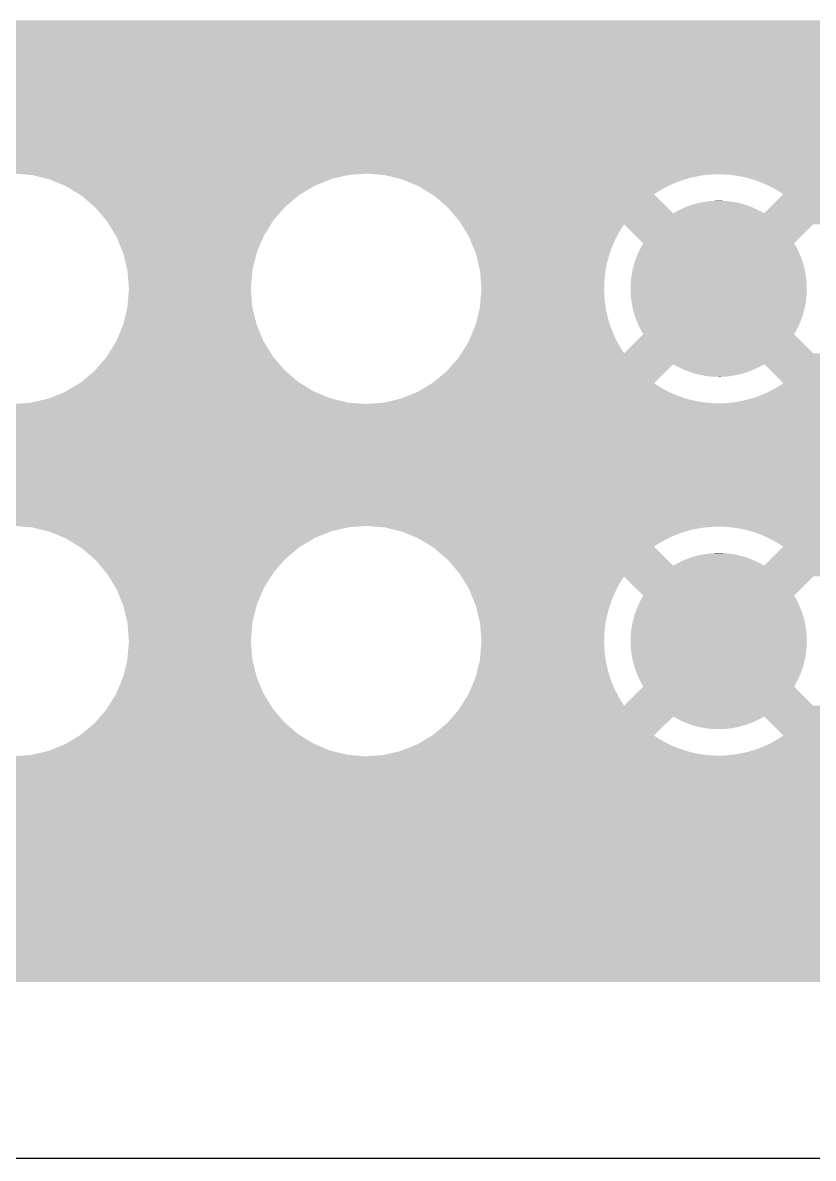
# Model space of a CAD drawing. Extents: x 295 to 953, y 10 to 290.
# Drawn here: x 736.95 to 751.76, y 71 to 92.29 of the extents above; entities that cross this region are included whole.
import ezdxf

# ---------------------------------------------------------------- set-up
doc = ezdxf.new("R2010")
doc.units = 0
doc.header["$LTSCALE"] = 5
doc.header["$MEASUREMENT"] = 0
doc.layers.add('GND1', color=7, linetype='CONTINUOUS')

msp = doc.modelspace()

# ---------------------------------------------------------------- linework, layer by layer
at = {"layer": 'GND1'}
msp.add_line((529.277, 71), (763.276, 71), dxfattribs=at)
for points in [[(524.78, 92.242), (524.78, 92.33), (760.011, 92.242), (760.021, 92.33)], [(524.78, 92.167), (524.78, 92.242), (756.296, 92.167), (756.346, 92.242)], [(524.78, 92.089), (524.78, 92.167), (756.25, 92.089), (756.296, 92.167)], [(524.78, 92.008), (524.78, 92.089), (756.208, 92.008), (756.25, 92.089)], [(524.78, 91.925), (524.78, 92.008), (756.172, 91.925), (756.208, 92.008)], [(524.78, 91.84), (524.78, 91.925), (756.14, 91.84), (756.172, 91.925)], [(524.78, 91.753), (524.78, 91.84), (756.114, 91.753), (756.14, 91.84)], [(524.78, 91.665), (524.78, 91.753), (756.092, 91.665), (756.114, 91.753)], [(524.78, 91.575), (524.78, 91.665), (756.076, 91.575), (756.092, 91.665)], [(524.78, 91.485), (524.78, 91.575), (756.065, 91.485), (756.076, 91.575)], [(524.78, 91.395), (524.78, 91.485), (756.059, 91.395), (756.065, 91.485)], [(524.78, 91.304), (524.78, 91.395), (756.059, 91.304), (756.059, 91.395)], [(524.78, 91.214), (524.78, 91.304), (756.063, 91.214), (756.059, 91.304)], [(524.78, 91.123), (524.78, 91.214), (756.073, 91.123), (756.063, 91.214)], [(524.78, 91.034), (524.78, 91.123), (756.089, 91.034), (756.073, 91.123)], [(524.78, 90.945), (524.78, 91.034), (756.109, 90.945), (756.089, 91.034)], [(524.78, 90.858), (524.78, 90.945), (756.135, 90.858), (756.109, 90.945)], [(524.78, 90.773), (524.78, 90.858), (756.165, 90.773), (756.135, 90.858)], [(524.78, 90.689), (524.78, 90.773), (756.201, 90.689), (756.165, 90.773)], [(524.78, 90.608), (524.78, 90.689), (756.241, 90.608), (756.201, 90.689)], [(524.78, 90.529), (524.78, 90.608), (756.286, 90.529), (756.241, 90.608)], [(524.78, 90.453), (524.78, 90.529), (756.335, 90.453), (756.286, 90.529)], [(524.78, 90.438), (524.78, 90.453), (756.346, 90.438), (756.335, 90.453)], [(524.78, 90.35), (524.78, 90.438), (759.974, 90.35), (759.974, 90.438)], [(524.78, 90.198), (524.78, 90.35), (756.843, 90.198), (756.996, 90.35)], [(641.571, 90.169), (641.235, 90.198), (756.815, 90.169), (756.843, 90.198)], [(641.899, 90.089), (641.571, 90.169), (756.734, 90.089), (756.815, 90.169)], [(641.945, 90.069), (641.899, 90.089), (756.715, 90.069), (756.734, 90.089)], [(642.065, 90.019), (641.945, 90.069), (756.79, 90.019), (756.715, 90.069)], [(642.174, 89.973), (642.065, 90.019), (756.868, 89.973), (756.79, 90.019)], [(642.21, 89.958), (642.174, 89.973), (756.898, 89.958), (756.868, 89.973)], [(642.252, 89.932), (642.21, 89.958), (756.949, 89.932), (756.898, 89.958)], [(642.311, 89.895), (642.252, 89.932), (757.032, 89.895), (756.949, 89.932)], [(642.362, 89.864), (642.311, 89.895), (757.117, 89.864), (757.032, 89.895)], [(642.405, 89.837), (642.362, 89.864), (757.204, 89.837), (757.117, 89.864)], [(642.44, 89.816), (642.405, 89.837), (757.292, 89.816), (757.204, 89.837)], [(642.466, 89.8), (642.44, 89.816), (757.382, 89.8), (757.292, 89.816)], [(642.484, 89.789), (642.466, 89.8), (757.472, 89.789), (757.382, 89.8)], [(642.494, 89.783), (642.484, 89.789), (757.562, 89.783), (757.472, 89.789)], [(642.495, 89.782), (642.494, 89.783), (757.653, 89.782), (757.562, 89.783)], [(642.497, 89.781), (642.495, 89.782), (759.974, 89.781), (759.974, 89.782)], [(642.711, 89.596), (642.497, 89.781), (759.974, 89.596), (759.974, 89.781)], [(679.339, 89.59), (679.249, 89.596), (759.974, 89.59), (759.974, 89.596)], [(679.429, 89.579), (679.339, 89.59), (759.974, 89.579), (759.974, 89.59)], [(679.519, 89.563), (679.429, 89.579), (759.974, 89.563), (759.974, 89.579)], [(679.607, 89.541), (679.519, 89.563), (759.974, 89.541), (759.974, 89.563)], [(679.694, 89.515), (679.607, 89.541), (759.974, 89.515), (759.974, 89.541)], [(679.779, 89.483), (679.694, 89.515), (759.974, 89.483), (759.974, 89.515)], [(679.836, 89.458), (679.779, 89.483), (759.974, 89.458), (759.974, 89.483)], [(737.081, 89.434), (736.795, 89.458), (743.062, 89.434), (743.399, 89.458)], [(737.131, 89.43), (737.081, 89.434), (743.044, 89.43), (743.062, 89.434)], [(737.425, 89.357), (737.131, 89.43), (742.733, 89.357), (743.044, 89.43)], [(743.554, 89.445), (743.399, 89.458), (759.974, 89.445), (759.974, 89.458)], [(743.58, 89.443), (743.554, 89.445), (749.892, 89.443), (749.998, 89.445)], [(743.668, 89.435), (743.58, 89.443), (749.786, 89.435), (749.892, 89.443)], [(743.735, 89.43), (743.668, 89.435), (749.739, 89.43), (749.786, 89.435)], [(743.764, 89.423), (743.735, 89.43), (749.68, 89.423), (749.739, 89.43)], [(743.837, 89.405), (743.764, 89.423), (749.575, 89.405), (749.68, 89.423)], [(743.931, 89.382), (743.837, 89.405), (749.471, 89.382), (749.575, 89.405)], [(750.105, 89.442), (749.998, 89.445), (759.974, 89.442), (759.974, 89.445)], [(750.211, 89.433), (750.105, 89.442), (759.974, 89.433), (759.974, 89.442)], [(750.317, 89.42), (750.211, 89.433), (759.974, 89.42), (759.974, 89.433)], [(750.421, 89.401), (750.317, 89.42), (759.974, 89.401), (759.974, 89.42)], [(737.459, 89.349), (737.425, 89.357), (742.713, 89.349), (742.733, 89.357)], [(737.741, 89.231), (737.459, 89.349), (742.42, 89.231), (742.713, 89.349)], [(737.77, 89.218), (737.741, 89.231), (742.4, 89.218), (742.42, 89.231)], [(738.031, 89.057), (737.77, 89.218), (742.131, 89.057), (742.4, 89.218)], [(744.046, 89.353), (743.931, 89.382), (749.369, 89.353), (749.471, 89.382)], [(744.063, 89.349), (744.046, 89.353), (749.356, 89.349), (749.369, 89.353)], [(744.132, 89.32), (744.063, 89.349), (749.267, 89.32), (749.356, 89.349)], [(744.223, 89.282), (744.132, 89.32), (749.168, 89.282), (749.267, 89.32)], [(744.326, 89.239), (744.223, 89.282), (749.071, 89.239), (749.168, 89.282)], [(744.374, 89.218), (744.326, 89.239), (749.031, 89.218), (749.071, 89.239)], [(744.419, 89.191), (744.374, 89.218), (748.976, 89.191), (749.031, 89.218)], [(744.504, 89.138), (744.419, 89.191), (748.883, 89.138), (748.976, 89.191)], [(750.525, 89.377), (750.421, 89.401), (759.974, 89.377), (759.974, 89.401)], [(750.628, 89.348), (750.525, 89.377), (759.974, 89.348), (759.974, 89.377)], [(750.728, 89.314), (750.628, 89.348), (759.974, 89.314), (759.974, 89.348)], [(750.827, 89.274), (750.728, 89.314), (759.974, 89.274), (759.974, 89.314)], [(750.924, 89.23), (750.827, 89.274), (759.974, 89.23), (759.974, 89.274)], [(751.019, 89.182), (750.924, 89.23), (759.974, 89.182), (759.974, 89.23)], [(738.057, 89.041), (738.031, 89.057), (742.112, 89.041), (742.131, 89.057)], [(738.291, 88.84), (738.057, 89.041), (741.873, 88.84), (742.112, 89.041)], [(744.597, 89.081), (744.504, 89.138), (748.793, 89.081), (748.883, 89.138)], [(744.613, 89.07), (744.597, 89.081), (748.778, 89.07), (748.793, 89.081)], [(744.661, 89.041), (744.613, 89.07), (748.807, 89.041), (748.778, 89.07)], [(744.917, 88.821), (744.661, 89.041), (749.027, 88.821), (748.807, 89.041)], [(750.842, 88.712), (751.2, 89.07), (759.974, 88.712), (759.974, 89.07)], [(751.111, 89.128), (751.019, 89.182), (759.974, 89.128), (759.974, 89.182)], [(751.2, 89.07), (751.111, 89.128), (759.974, 89.07), (759.974, 89.128)], [(738.313, 88.821), (738.291, 88.84), (741.856, 88.821), (741.873, 88.84)], [(738.513, 88.585), (738.313, 88.821), (741.651, 88.585), (741.856, 88.821)], [(745.009, 88.712), (744.917, 88.821), (749.136, 88.712), (749.027, 88.821)], [(749.218, 88.758), (749.234, 88.767), (750.761, 88.758), (750.744, 88.767)], [(749.234, 88.767), (749.302, 88.799), (750.744, 88.767), (750.677, 88.799)], [(749.302, 88.799), (749.318, 88.807), (750.677, 88.799), (750.659, 88.807)], [(749.318, 88.807), (749.388, 88.836), (750.659, 88.807), (750.591, 88.836)], [(749.388, 88.836), (749.404, 88.843), (750.591, 88.836), (750.573, 88.843)], [(749.404, 88.843), (749.476, 88.868), (750.573, 88.843), (750.503, 88.868)], [(749.476, 88.868), (749.493, 88.873), (750.503, 88.868), (750.484, 88.873)], [(749.493, 88.873), (749.566, 88.894), (750.484, 88.873), (750.414, 88.894)], [(749.566, 88.894), (749.582, 88.899), (750.414, 88.894), (750.394, 88.899)], [(749.582, 88.899), (749.657, 88.916), (750.394, 88.899), (750.323, 88.916)], [(749.657, 88.916), (749.673, 88.919), (750.323, 88.916), (750.302, 88.919)], [(749.673, 88.919), (749.75, 88.932), (750.302, 88.919), (750.231, 88.932)], [(749.75, 88.932), (749.766, 88.934), (750.231, 88.932), (750.209, 88.934)], [(749.766, 88.934), (749.844, 88.943), (750.209, 88.934), (750.138, 88.943)], [(749.844, 88.943), (749.858, 88.944), (750.138, 88.943), (750.113, 88.944)], [(749.858, 88.944), (749.941, 88.949), (750.113, 88.944), (750.045, 88.949)], [(749.941, 88.949), (749.952, 88.949), (750.045, 88.949), (749.952, 88.949)], [(738.531, 88.564), (738.513, 88.585), (741.637, 88.564), (741.651, 88.585)], [(738.692, 88.3), (738.531, 88.564), (741.472, 88.3), (741.637, 88.564)], [(745.135, 88.564), (745.009, 88.712), (759.974, 88.564), (759.974, 88.712)], [(745.168, 88.51), (745.135, 88.564), (759.974, 88.51), (759.974, 88.564)], [(749.136, 88.712), (749.152, 88.722), (750.842, 88.712), (750.826, 88.722)], [(749.152, 88.722), (749.218, 88.758), (750.826, 88.722), (750.761, 88.758)], [(745.223, 88.421), (745.168, 88.51), (748.16, 88.421), (748.217, 88.51)], [(745.279, 88.329), (745.223, 88.421), (748.106, 88.329), (748.16, 88.421)], [(748.576, 88.152), (748.217, 88.51), (751.403, 88.152), (751.761, 88.51)], [(738.707, 88.275), (738.692, 88.3), (741.461, 88.275), (741.472, 88.3)], [(738.825, 87.989), (738.707, 88.275), (741.339, 87.989), (741.461, 88.275)], [(745.311, 88.275), (745.279, 88.329), (748.079, 88.275), (748.106, 88.329)], [(745.328, 88.234), (745.311, 88.275), (748.057, 88.234), (748.079, 88.275)], [(745.368, 88.137), (745.328, 88.234), (748.013, 88.137), (748.057, 88.234)], [(745.409, 88.038), (745.368, 88.137), (747.974, 88.038), (748.013, 88.137)], [(748.548, 88.103), (748.576, 88.152), (751.431, 88.103), (751.403, 88.152)], [(738.836, 87.963), (738.825, 87.989), (741.333, 87.963), (741.339, 87.989)], [(738.908, 87.662), (738.836, 87.963), (741.256, 87.662), (741.333, 87.963)], [(745.44, 87.963), (745.409, 88.038), (747.949, 87.963), (747.974, 88.038)], [(745.446, 87.937), (745.44, 87.963), (747.94, 87.937), (747.949, 87.963)], [(745.471, 87.835), (745.446, 87.937), (747.911, 87.835), (747.94, 87.937)], [(748.452, 87.901), (748.467, 87.936), (751.526, 87.901), (751.512, 87.936)], [(748.467, 87.936), (748.488, 87.987), (751.512, 87.936), (751.489, 87.987)], [(748.488, 87.987), (748.505, 88.021), (751.489, 87.987), (751.474, 88.021)], [(748.505, 88.021), (748.53, 88.07), (751.474, 88.021), (751.448, 88.07)], [(748.53, 88.07), (748.548, 88.103), (751.448, 88.07), (751.431, 88.103)], [(745.495, 87.731), (745.471, 87.835), (747.887, 87.731), (747.911, 87.835)], [(745.518, 87.635), (745.495, 87.731), (747.87, 87.635), (747.887, 87.731)], [(748.381, 87.669), (748.394, 87.723), (751.598, 87.669), (751.584, 87.723)], [(748.394, 87.723), (748.404, 87.759), (751.584, 87.723), (751.575, 87.759)], [(748.404, 87.759), (748.42, 87.813), (751.575, 87.759), (751.557, 87.813)], [(748.42, 87.813), (748.433, 87.848), (751.557, 87.813), (751.546, 87.848)], [(748.433, 87.848), (748.452, 87.901), (751.546, 87.848), (751.526, 87.901)], [(738.914, 87.635), (738.908, 87.662), (741.254, 87.635), (741.256, 87.662)], [(738.941, 87.299), (738.914, 87.635), (741.226, 87.299), (741.254, 87.635)], [(745.519, 87.626), (745.518, 87.635), (747.868, 87.626), (747.87, 87.635)], [(745.527, 87.521), (745.519, 87.626), (747.854, 87.521), (747.868, 87.626)], [(745.536, 87.414), (745.527, 87.521), (747.846, 87.414), (747.854, 87.521)], [(748.349, 87.485), (748.356, 87.541), (751.63, 87.485), (751.622, 87.541)], [(748.356, 87.541), (748.363, 87.578), (751.622, 87.541), (751.616, 87.578)], [(748.363, 87.578), (748.372, 87.632), (751.616, 87.578), (751.605, 87.632)], [(748.372, 87.632), (748.381, 87.669), (751.605, 87.632), (751.598, 87.669)], [(738.912, 86.962), (738.941, 87.299), (741.252, 86.962), (741.226, 87.299)], [(745.545, 87.299), (745.536, 87.414), (747.843, 87.299), (747.846, 87.414)], [(745.536, 87.192), (745.545, 87.299), (747.846, 87.192), (747.843, 87.299)], [(748.338, 87.299), (748.339, 87.355), (751.64, 87.299), (751.639, 87.355)], [(748.34, 87.243), (748.338, 87.299), (751.639, 87.243), (751.64, 87.299)], [(748.339, 87.355), (748.341, 87.392), (751.639, 87.355), (751.638, 87.392)], [(748.341, 87.392), (748.345, 87.448), (751.638, 87.392), (751.633, 87.448)], [(748.345, 87.448), (748.349, 87.485), (751.633, 87.448), (751.63, 87.485)], [(745.518, 86.98), (745.527, 87.086), (747.867, 86.98), (747.853, 87.086)], [(745.527, 87.086), (745.536, 87.192), (747.853, 87.086), (747.846, 87.192)], [(748.341, 87.205), (748.34, 87.243), (751.637, 87.205), (751.639, 87.243)], [(748.346, 87.15), (748.341, 87.205), (751.633, 87.15), (751.637, 87.205)], [(748.349, 87.112), (748.346, 87.15), (751.629, 87.112), (751.633, 87.15)], [(748.357, 87.057), (748.349, 87.112), (751.622, 87.057), (751.629, 87.112)], [(738.834, 86.634), (738.91, 86.935), (741.331, 86.634), (741.258, 86.935)], [(738.91, 86.935), (738.912, 86.962), (741.258, 86.935), (741.252, 86.962)], [(745.473, 86.772), (745.499, 86.876), (747.909, 86.772), (747.885, 86.876)], [(745.499, 86.876), (745.514, 86.935), (747.885, 86.876), (747.874, 86.935)], [(745.514, 86.935), (745.518, 86.98), (747.874, 86.935), (747.867, 86.98)], [(748.362, 87.02), (748.357, 87.057), (751.616, 87.02), (751.622, 87.057)], [(748.373, 86.965), (748.362, 87.02), (751.606, 86.965), (751.616, 87.02)], [(748.38, 86.928), (748.373, 86.965), (751.597, 86.928), (751.606, 86.965)], [(748.394, 86.874), (748.38, 86.928), (751.585, 86.874), (751.597, 86.928)], [(748.404, 86.838), (748.394, 86.874), (751.574, 86.838), (751.585, 86.874)], [(745.431, 86.608), (745.447, 86.669), (747.958, 86.608), (747.937, 86.669)], [(745.447, 86.669), (745.473, 86.772), (747.937, 86.669), (747.909, 86.772)], [(748.421, 86.784), (748.404, 86.838), (751.558, 86.784), (751.574, 86.838)], [(748.432, 86.749), (748.421, 86.784), (751.545, 86.749), (751.558, 86.784)], [(748.453, 86.697), (748.432, 86.749), (751.526, 86.697), (751.545, 86.749)], [(748.466, 86.662), (748.453, 86.697), (751.512, 86.662), (751.526, 86.697)], [(748.489, 86.611), (748.466, 86.662), (751.49, 86.611), (751.512, 86.662)], [(738.705, 86.322), (738.827, 86.608), (741.459, 86.322), (741.341, 86.608)], [(738.827, 86.608), (738.834, 86.634), (741.341, 86.608), (741.331, 86.634)], [(745.33, 86.372), (745.372, 86.469), (748.053, 86.372), (748.01, 86.469)], [(745.372, 86.469), (745.414, 86.568), (748.01, 86.469), (747.971, 86.568)], [(745.414, 86.568), (745.431, 86.608), (747.971, 86.568), (747.958, 86.608)], [(748.217, 86.087), (748.576, 86.445), (751.761, 86.087), (751.403, 86.445)], [(748.504, 86.577), (748.489, 86.611), (751.473, 86.577), (751.49, 86.611)], [(748.53, 86.527), (748.504, 86.577), (751.449, 86.527), (751.473, 86.577)], [(748.548, 86.494), (748.53, 86.527), (751.43, 86.494), (751.449, 86.527)], [(748.576, 86.446), (748.548, 86.494), (751.403, 86.446), (751.43, 86.494)], [(748.576, 86.445), (748.576, 86.446), (751.403, 86.445), (751.403, 86.446)], [(738.529, 86.034), (738.695, 86.298), (741.635, 86.034), (741.474, 86.298)], [(738.695, 86.298), (738.705, 86.322), (741.474, 86.298), (741.459, 86.322)], [(745.228, 86.185), (745.286, 86.277), (748.155, 86.185), (748.102, 86.277)], [(745.286, 86.277), (745.299, 86.298), (748.102, 86.277), (748.091, 86.298)], [(745.299, 86.298), (745.33, 86.372), (748.091, 86.298), (748.053, 86.372)], [(738.31, 85.776), (738.515, 86.012), (741.853, 85.776), (741.653, 86.012)], [(738.515, 86.012), (738.529, 86.034), (741.653, 86.012), (741.635, 86.034)], [(745.009, 85.885), (745.119, 86.012), (759.974, 85.885), (759.974, 86.012)], [(745.119, 86.012), (745.167, 86.087), (759.974, 86.012), (759.974, 86.087)], [(745.167, 86.087), (745.228, 86.185), (748.217, 86.087), (748.155, 86.185)], [(744.898, 85.757), (745.009, 85.885), (749.008, 85.757), (749.136, 85.885)], [(749.153, 85.876), (749.136, 85.885), (750.826, 85.876), (750.842, 85.885)], [(749.217, 85.839), (749.153, 85.876), (750.76, 85.839), (750.826, 85.876)], [(749.235, 85.831), (749.217, 85.839), (750.745, 85.831), (750.76, 85.839)], [(749.301, 85.798), (749.235, 85.831), (750.676, 85.798), (750.745, 85.831)], [(749.319, 85.79), (749.301, 85.798), (750.66, 85.79), (750.676, 85.798)], [(749.387, 85.761), (749.319, 85.79), (750.59, 85.761), (750.66, 85.79)], [(751.2, 85.527), (750.842, 85.885), (759.974, 85.527), (759.974, 85.885)], [(738.054, 85.556), (738.294, 85.757), (742.109, 85.556), (741.876, 85.757)], [(738.294, 85.757), (738.31, 85.776), (741.876, 85.757), (741.853, 85.776)], [(744.639, 85.541), (744.898, 85.757), (748.791, 85.541), (749.008, 85.757)], [(749.406, 85.755), (749.387, 85.761), (750.574, 85.755), (750.59, 85.761)], [(749.475, 85.73), (749.406, 85.755), (750.502, 85.73), (750.574, 85.755)], [(749.494, 85.724), (749.475, 85.73), (750.486, 85.724), (750.502, 85.73)], [(749.564, 85.703), (749.494, 85.724), (750.412, 85.703), (750.486, 85.724)], [(749.584, 85.699), (749.564, 85.703), (750.396, 85.699), (750.412, 85.703)], [(749.655, 85.682), (749.584, 85.699), (750.321, 85.682), (750.396, 85.699)], [(749.676, 85.678), (749.655, 85.682), (750.305, 85.678), (750.321, 85.682)], [(749.747, 85.665), (749.676, 85.678), (750.228, 85.665), (750.305, 85.678)], [(749.769, 85.663), (749.747, 85.665), (750.213, 85.663), (750.228, 85.665)], [(749.84, 85.654), (749.769, 85.663), (750.134, 85.654), (750.213, 85.663)], [(749.865, 85.653), (749.84, 85.654), (750.12, 85.653), (750.134, 85.654)], [(749.933, 85.649), (749.865, 85.653), (750.037, 85.649), (750.12, 85.653)], [(750.027, 85.648), (749.933, 85.649), (750.027, 85.648), (750.037, 85.649)], [(737.454, 85.248), (737.746, 85.367), (742.708, 85.248), (742.426, 85.367)], [(737.746, 85.367), (737.766, 85.379), (742.426, 85.367), (742.396, 85.379)], [(737.766, 85.379), (738.035, 85.541), (742.396, 85.379), (742.135, 85.541)], [(738.035, 85.541), (738.054, 85.556), (742.135, 85.541), (742.109, 85.556)], [(744.242, 85.323), (744.35, 85.367), (749.151, 85.323), (749.054, 85.367)], [(744.35, 85.367), (744.431, 85.416), (749.054, 85.367), (748.959, 85.416)], [(744.431, 85.416), (744.52, 85.469), (748.959, 85.416), (748.867, 85.469)], [(744.52, 85.469), (744.616, 85.527), (748.867, 85.469), (748.778, 85.527)], [(744.616, 85.527), (744.639, 85.541), (748.778, 85.527), (748.791, 85.541)], [(750.81, 85.316), (750.908, 85.359), (759.974, 85.316), (759.974, 85.359)], [(750.908, 85.359), (751.003, 85.407), (759.974, 85.359), (759.974, 85.407)], [(751.003, 85.407), (751.095, 85.459), (759.974, 85.407), (759.974, 85.459)], [(751.095, 85.459), (751.185, 85.516), (759.974, 85.459), (759.974, 85.516)], [(751.185, 85.516), (751.2, 85.527), (759.974, 85.516), (759.974, 85.527)], [(736.768, 85.139), (737.104, 85.163), (743.372, 85.139), (743.085, 85.163)], [(737.104, 85.163), (737.122, 85.168), (743.085, 85.163), (743.035, 85.168)], [(737.122, 85.168), (737.433, 85.24), (743.035, 85.168), (742.741, 85.24)], [(737.433, 85.24), (737.454, 85.248), (742.741, 85.24), (742.708, 85.248)], [(743.372, 85.139), (743.555, 85.152), (759.974, 85.139), (759.974, 85.152)], [(743.555, 85.152), (743.598, 85.155), (749.98, 85.152), (749.873, 85.155)], [(743.598, 85.155), (743.708, 85.163), (749.873, 85.155), (749.772, 85.163)], [(743.708, 85.163), (743.71, 85.164), (749.772, 85.163), (749.767, 85.164)], [(743.71, 85.164), (743.769, 85.178), (749.767, 85.164), (749.662, 85.178)], [(743.769, 85.178), (743.85, 85.196), (749.662, 85.178), (749.557, 85.196)], [(743.85, 85.196), (743.953, 85.22), (749.557, 85.196), (749.453, 85.22)], [(743.953, 85.22), (744.037, 85.24), (749.453, 85.22), (749.385, 85.24)], [(744.037, 85.24), (744.061, 85.25), (749.385, 85.24), (749.351, 85.25)], [(744.061, 85.25), (744.145, 85.284), (749.351, 85.25), (749.25, 85.284)], [(744.145, 85.284), (744.242, 85.323), (749.25, 85.284), (749.151, 85.323)], [(749.98, 85.152), (750.086, 85.155), (759.974, 85.152), (759.974, 85.155)], [(750.086, 85.155), (750.193, 85.162), (759.974, 85.155), (759.974, 85.162)], [(750.193, 85.162), (750.298, 85.175), (759.974, 85.162), (759.974, 85.175)], [(750.298, 85.175), (750.403, 85.193), (759.974, 85.175), (759.974, 85.193)], [(750.403, 85.193), (750.507, 85.216), (759.974, 85.193), (759.974, 85.216)], [(750.507, 85.216), (750.61, 85.244), (759.974, 85.216), (759.974, 85.244)], [(750.61, 85.244), (750.711, 85.277), (759.974, 85.244), (759.974, 85.277)], [(750.711, 85.277), (750.81, 85.316), (759.974, 85.277), (759.974, 85.316)], [(607.032, 84.905), (607.118, 84.936), (759.974, 84.905), (759.974, 84.936)], [(607.118, 84.936), (607.201, 84.971), (759.974, 84.936), (759.974, 84.971)], [(607.201, 84.971), (607.282, 85.011), (759.974, 84.971), (759.974, 85.011)], [(607.282, 85.011), (607.361, 85.056), (759.974, 85.011), (759.974, 85.056)], [(607.361, 85.056), (607.437, 85.106), (759.974, 85.056), (759.974, 85.106)], [(607.452, 85.116), (607.43, 85.139), (759.974, 85.116), (759.974, 85.139)], [(607.437, 85.106), (607.452, 85.116), (759.974, 85.106), (759.974, 85.116)], [(563.592, 84.719), (563.702, 84.829), (759.974, 84.719), (759.974, 84.829)], [(606.586, 84.829), (606.677, 84.834), (759.974, 84.829), (759.974, 84.834)], [(606.677, 84.834), (606.767, 84.844), (759.974, 84.834), (759.974, 84.844)], [(606.767, 84.844), (606.857, 84.859), (759.974, 84.844), (759.974, 84.859)], [(606.857, 84.859), (606.945, 84.88), (759.974, 84.859), (759.974, 84.88)], [(606.945, 84.88), (607.032, 84.905), (759.974, 84.88), (759.974, 84.905)], [(549.472, 84.608), (549.342, 84.719), (759.974, 84.608), (759.974, 84.719)], [(549.678, 84.365), (549.472, 84.608), (759.974, 84.365), (759.974, 84.608)], [(564.962, 84.29), (564.919, 84.365), (759.974, 84.29), (759.974, 84.365)], [(565.016, 84.189), (564.962, 84.29), (759.974, 84.189), (759.974, 84.29)], [(565.064, 84.085), (565.016, 84.189), (759.974, 84.085), (759.974, 84.189)], [(565.108, 83.98), (565.064, 84.085), (759.974, 83.98), (759.974, 84.085)], [(565.147, 83.872), (565.108, 83.98), (759.974, 83.872), (759.974, 83.98)], [(565.181, 83.763), (565.147, 83.872), (759.974, 83.763), (759.974, 83.872)], [(565.21, 83.652), (565.181, 83.763), (759.974, 83.652), (759.974, 83.763)], [(565.233, 83.54), (565.21, 83.652), (759.974, 83.54), (759.974, 83.652)], [(565.252, 83.427), (565.233, 83.54), (759.974, 83.427), (759.974, 83.54)], [(565.265, 83.314), (565.252, 83.427), (759.974, 83.314), (759.974, 83.427)], [(565.273, 83.2), (565.265, 83.314), (759.974, 83.2), (759.974, 83.314)], [(565.275, 83.085), (565.273, 83.2), (759.974, 83.085), (759.974, 83.2)], [(565.274, 82.999), (565.275, 83.085), (759.974, 82.999), (759.974, 83.085)], [(565.264, 82.854), (565.267, 82.885), (759.974, 82.854), (759.974, 82.885)], [(565.267, 82.885), (565.274, 82.999), (759.974, 82.885), (759.974, 82.999)], [(737.081, 82.83), (736.795, 82.854), (743.062, 82.83), (743.399, 82.854)], [(737.131, 82.826), (737.081, 82.83), (743.044, 82.826), (743.062, 82.83)], [(737.425, 82.753), (737.131, 82.826), (742.733, 82.753), (743.044, 82.826)], [(743.554, 82.841), (743.399, 82.854), (759.974, 82.841), (759.974, 82.854)], [(743.58, 82.839), (743.554, 82.841), (749.892, 82.839), (749.998, 82.841)], [(743.668, 82.831), (743.58, 82.839), (749.786, 82.831), (749.892, 82.839)], [(743.735, 82.826), (743.668, 82.831), (749.739, 82.826), (749.786, 82.831)], [(743.764, 82.819), (743.735, 82.826), (749.68, 82.819), (749.739, 82.826)], [(743.837, 82.801), (743.764, 82.819), (749.575, 82.801), (749.68, 82.819)], [(750.105, 82.838), (749.998, 82.841), (759.974, 82.838), (759.974, 82.841)], [(750.211, 82.829), (750.105, 82.838), (759.974, 82.829), (759.974, 82.838)], [(750.317, 82.816), (750.211, 82.829), (759.974, 82.816), (759.974, 82.829)], [(750.421, 82.797), (750.317, 82.816), (759.974, 82.797), (759.974, 82.816)], [(737.459, 82.745), (737.425, 82.753), (742.713, 82.745), (742.733, 82.753)], [(737.741, 82.627), (737.459, 82.745), (742.42, 82.627), (742.713, 82.745)], [(737.77, 82.614), (737.741, 82.627), (742.4, 82.614), (742.42, 82.627)], [(738.031, 82.453), (737.77, 82.614), (742.131, 82.453), (742.4, 82.614)], [(743.931, 82.778), (743.837, 82.801), (749.471, 82.778), (749.575, 82.801)], [(744.046, 82.749), (743.931, 82.778), (749.369, 82.749), (749.471, 82.778)], [(744.063, 82.745), (744.046, 82.749), (749.356, 82.745), (749.369, 82.749)], [(744.132, 82.716), (744.063, 82.745), (749.267, 82.716), (749.356, 82.745)], [(744.223, 82.678), (744.132, 82.716), (749.168, 82.678), (749.267, 82.716)], [(744.326, 82.635), (744.223, 82.678), (749.071, 82.635), (749.168, 82.678)], [(744.374, 82.614), (744.326, 82.635), (749.031, 82.614), (749.071, 82.635)], [(744.419, 82.587), (744.374, 82.614), (748.976, 82.587), (749.031, 82.614)], [(750.525, 82.773), (750.421, 82.797), (759.974, 82.773), (759.974, 82.797)], [(750.628, 82.744), (750.525, 82.773), (759.974, 82.744), (759.974, 82.773)], [(750.728, 82.71), (750.628, 82.744), (759.974, 82.71), (759.974, 82.744)], [(750.827, 82.67), (750.728, 82.71), (759.974, 82.67), (759.974, 82.71)], [(750.924, 82.626), (750.827, 82.67), (759.974, 82.626), (759.974, 82.67)], [(751.019, 82.578), (750.924, 82.626), (759.974, 82.578), (759.974, 82.626)], [(738.057, 82.437), (738.031, 82.453), (742.112, 82.437), (742.131, 82.453)], [(738.291, 82.236), (738.057, 82.437), (741.873, 82.236), (742.112, 82.437)], [(744.504, 82.534), (744.419, 82.587), (748.883, 82.534), (748.976, 82.587)], [(744.597, 82.477), (744.504, 82.534), (748.793, 82.477), (748.883, 82.534)], [(744.613, 82.466), (744.597, 82.477), (748.778, 82.466), (748.793, 82.477)], [(744.661, 82.437), (744.613, 82.466), (748.807, 82.437), (748.778, 82.466)], [(744.917, 82.217), (744.661, 82.437), (749.027, 82.217), (748.807, 82.437)], [(750.842, 82.108), (751.2, 82.466), (759.974, 82.108), (759.974, 82.466)], [(751.111, 82.524), (751.019, 82.578), (759.974, 82.524), (759.974, 82.578)], [(751.2, 82.466), (751.111, 82.524), (759.974, 82.466), (759.974, 82.524)], [(738.313, 82.217), (738.291, 82.236), (741.856, 82.217), (741.873, 82.236)], [(738.513, 81.981), (738.313, 82.217), (741.651, 81.981), (741.856, 82.217)], [(745.009, 82.108), (744.917, 82.217), (749.136, 82.108), (749.027, 82.217)], [(749.234, 82.163), (749.302, 82.195), (750.744, 82.163), (750.677, 82.195)], [(749.302, 82.195), (749.318, 82.203), (750.677, 82.195), (750.659, 82.203)], [(749.318, 82.203), (749.388, 82.232), (750.659, 82.203), (750.591, 82.232)], [(749.388, 82.232), (749.404, 82.239), (750.591, 82.232), (750.573, 82.239)], [(749.404, 82.239), (749.476, 82.264), (750.573, 82.239), (750.503, 82.264)], [(749.476, 82.264), (749.493, 82.269), (750.503, 82.264), (750.484, 82.269)], [(749.493, 82.269), (749.566, 82.29), (750.484, 82.269), (750.414, 82.29)], [(749.566, 82.29), (749.582, 82.295), (750.414, 82.29), (750.394, 82.295)], [(749.582, 82.295), (749.657, 82.312), (750.394, 82.295), (750.323, 82.312)], [(749.657, 82.312), (749.673, 82.315), (750.323, 82.312), (750.302, 82.315)], [(749.673, 82.315), (749.75, 82.328), (750.302, 82.315), (750.231, 82.328)], [(749.75, 82.328), (749.766, 82.33), (750.231, 82.328), (750.209, 82.33)], [(749.766, 82.33), (749.844, 82.339), (750.209, 82.33), (750.138, 82.339)], [(749.844, 82.339), (749.858, 82.34), (750.138, 82.339), (750.113, 82.34)], [(749.858, 82.34), (749.941, 82.345), (750.113, 82.34), (750.045, 82.345)], [(749.941, 82.345), (749.952, 82.345), (750.045, 82.345), (749.952, 82.345)], [(738.531, 81.96), (738.513, 81.981), (741.637, 81.96), (741.651, 81.981)], [(738.692, 81.696), (738.531, 81.96), (741.472, 81.696), (741.637, 81.96)], [(745.135, 81.96), (745.009, 82.108), (759.974, 81.96), (759.974, 82.108)], [(745.168, 81.906), (745.135, 81.96), (759.974, 81.906), (759.974, 81.96)], [(749.136, 82.108), (749.152, 82.118), (750.842, 82.108), (750.826, 82.118)], [(749.152, 82.118), (749.218, 82.154), (750.826, 82.118), (750.761, 82.154)], [(749.218, 82.154), (749.234, 82.163), (750.761, 82.154), (750.744, 82.163)], [(745.223, 81.817), (745.168, 81.906), (748.16, 81.817), (748.217, 81.906)], [(745.279, 81.725), (745.223, 81.817), (748.106, 81.725), (748.16, 81.817)], [(748.576, 81.548), (748.217, 81.906), (751.403, 81.548), (751.761, 81.906)], [(738.707, 81.671), (738.692, 81.696), (741.461, 81.671), (741.472, 81.696)], [(738.825, 81.385), (738.707, 81.671), (741.339, 81.385), (741.461, 81.671)], [(745.311, 81.671), (745.279, 81.725), (748.079, 81.671), (748.106, 81.725)], [(745.328, 81.63), (745.311, 81.671), (748.057, 81.63), (748.079, 81.671)], [(745.368, 81.533), (745.328, 81.63), (748.013, 81.533), (748.057, 81.63)], [(745.409, 81.434), (745.368, 81.533), (747.974, 81.434), (748.013, 81.533)], [(748.548, 81.499), (748.576, 81.548), (751.431, 81.499), (751.403, 81.548)], [(738.836, 81.359), (738.825, 81.385), (741.333, 81.359), (741.339, 81.385)], [(738.908, 81.058), (738.836, 81.359), (741.256, 81.058), (741.333, 81.359)], [(745.44, 81.359), (745.409, 81.434), (747.949, 81.359), (747.974, 81.434)], [(745.446, 81.333), (745.44, 81.359), (747.94, 81.333), (747.949, 81.359)], [(745.471, 81.231), (745.446, 81.333), (747.911, 81.231), (747.94, 81.333)], [(748.452, 81.297), (748.467, 81.332), (751.526, 81.297), (751.512, 81.332)], [(748.467, 81.332), (748.488, 81.383), (751.512, 81.332), (751.489, 81.383)], [(748.488, 81.383), (748.505, 81.417), (751.489, 81.383), (751.474, 81.417)], [(748.505, 81.417), (748.53, 81.466), (751.474, 81.417), (751.448, 81.466)], [(748.53, 81.466), (748.548, 81.499), (751.448, 81.466), (751.431, 81.499)], [(745.495, 81.127), (745.471, 81.231), (747.887, 81.127), (747.911, 81.231)], [(745.518, 81.031), (745.495, 81.127), (747.87, 81.031), (747.887, 81.127)], [(748.381, 81.065), (748.394, 81.119), (751.598, 81.065), (751.584, 81.119)], [(748.394, 81.119), (748.404, 81.155), (751.584, 81.119), (751.575, 81.155)], [(748.404, 81.155), (748.42, 81.209), (751.575, 81.155), (751.557, 81.209)], [(748.42, 81.209), (748.433, 81.244), (751.557, 81.209), (751.546, 81.244)], [(748.433, 81.244), (748.452, 81.297), (751.546, 81.244), (751.526, 81.297)], [(738.914, 81.031), (738.908, 81.058), (741.254, 81.031), (741.256, 81.058)], [(738.941, 80.695), (738.914, 81.031), (741.226, 80.695), (741.254, 81.031)], [(745.519, 81.022), (745.518, 81.031), (747.868, 81.022), (747.87, 81.031)], [(745.527, 80.917), (745.519, 81.022), (747.854, 80.917), (747.868, 81.022)], [(745.536, 80.81), (745.527, 80.917), (747.846, 80.81), (747.854, 80.917)], [(748.349, 80.881), (748.356, 80.937), (751.63, 80.881), (751.622, 80.937)], [(748.356, 80.937), (748.363, 80.974), (751.622, 80.937), (751.616, 80.974)], [(748.363, 80.974), (748.372, 81.028), (751.616, 80.974), (751.605, 81.028)], [(748.372, 81.028), (748.381, 81.065), (751.605, 81.028), (751.598, 81.065)], [(738.912, 80.358), (738.941, 80.695), (741.252, 80.358), (741.226, 80.695)], [(745.545, 80.695), (745.536, 80.81), (747.843, 80.695), (747.846, 80.81)], [(745.536, 80.588), (745.545, 80.695), (747.846, 80.588), (747.843, 80.695)], [(748.338, 80.695), (748.339, 80.751), (751.64, 80.695), (751.639, 80.751)], [(748.34, 80.639), (748.338, 80.695), (751.639, 80.639), (751.64, 80.695)], [(748.339, 80.751), (748.341, 80.788), (751.639, 80.751), (751.638, 80.788)], [(748.341, 80.788), (748.345, 80.844), (751.638, 80.788), (751.633, 80.844)], [(748.345, 80.844), (748.349, 80.881), (751.633, 80.844), (751.63, 80.881)], [(745.518, 80.376), (745.527, 80.482), (747.867, 80.376), (747.853, 80.482)], [(745.527, 80.482), (745.536, 80.588), (747.853, 80.482), (747.846, 80.588)], [(748.341, 80.601), (748.34, 80.639), (751.637, 80.601), (751.639, 80.639)], [(748.346, 80.546), (748.341, 80.601), (751.633, 80.546), (751.637, 80.601)], [(748.349, 80.508), (748.346, 80.546), (751.629, 80.508), (751.633, 80.546)], [(748.357, 80.453), (748.349, 80.508), (751.622, 80.453), (751.629, 80.508)], [(738.834, 80.03), (738.91, 80.331), (741.331, 80.03), (741.258, 80.331)], [(738.91, 80.331), (738.912, 80.358), (741.258, 80.331), (741.252, 80.358)], [(745.473, 80.168), (745.499, 80.272), (747.909, 80.168), (747.885, 80.272)], [(745.499, 80.272), (745.514, 80.331), (747.885, 80.272), (747.874, 80.331)], [(745.514, 80.331), (745.518, 80.376), (747.874, 80.331), (747.867, 80.376)], [(748.362, 80.416), (748.357, 80.453), (751.616, 80.416), (751.622, 80.453)], [(748.373, 80.361), (748.362, 80.416), (751.606, 80.361), (751.616, 80.416)], [(748.38, 80.324), (748.373, 80.361), (751.597, 80.324), (751.606, 80.361)], [(748.394, 80.27), (748.38, 80.324), (751.585, 80.27), (751.597, 80.324)], [(748.404, 80.234), (748.394, 80.27), (751.574, 80.234), (751.585, 80.27)], [(745.431, 80.004), (745.447, 80.065), (747.958, 80.004), (747.937, 80.065)], [(745.447, 80.065), (745.473, 80.168), (747.937, 80.065), (747.909, 80.168)], [(748.421, 80.18), (748.404, 80.234), (751.558, 80.18), (751.574, 80.234)], [(748.432, 80.145), (748.421, 80.18), (751.545, 80.145), (751.558, 80.18)], [(748.453, 80.093), (748.432, 80.145), (751.526, 80.093), (751.545, 80.145)], [(748.466, 80.058), (748.453, 80.093), (751.512, 80.058), (751.526, 80.093)], [(748.489, 80.007), (748.466, 80.058), (751.49, 80.007), (751.512, 80.058)], [(738.705, 79.718), (738.827, 80.004), (741.459, 79.718), (741.341, 80.004)], [(738.827, 80.004), (738.834, 80.03), (741.341, 80.004), (741.331, 80.03)], [(745.33, 79.768), (745.372, 79.865), (748.053, 79.768), (748.01, 79.865)], [(745.372, 79.865), (745.414, 79.964), (748.01, 79.865), (747.971, 79.964)], [(745.414, 79.964), (745.431, 80.004), (747.971, 79.964), (747.958, 80.004)], [(748.217, 79.483), (748.576, 79.841), (751.761, 79.483), (751.403, 79.841)], [(748.504, 79.973), (748.489, 80.007), (751.473, 79.973), (751.49, 80.007)], [(748.53, 79.923), (748.504, 79.973), (751.449, 79.923), (751.473, 79.973)], [(748.548, 79.89), (748.53, 79.923), (751.43, 79.89), (751.449, 79.923)], [(748.576, 79.842), (748.548, 79.89), (751.403, 79.842), (751.43, 79.89)], [(748.576, 79.841), (748.576, 79.842), (751.403, 79.841), (751.403, 79.842)], [(738.529, 79.43), (738.695, 79.694), (741.635, 79.43), (741.474, 79.694)], [(738.695, 79.694), (738.705, 79.718), (741.474, 79.694), (741.459, 79.718)], [(745.228, 79.581), (745.286, 79.673), (748.155, 79.581), (748.102, 79.673)], [(745.286, 79.673), (745.299, 79.694), (748.102, 79.673), (748.091, 79.694)], [(745.299, 79.694), (745.33, 79.768), (748.091, 79.694), (748.053, 79.768)], [(738.31, 79.172), (738.515, 79.408), (741.853, 79.172), (741.653, 79.408)], [(738.515, 79.408), (738.529, 79.43), (741.653, 79.408), (741.635, 79.43)], [(745.009, 79.281), (745.115, 79.403), (756.837, 79.281), (756.715, 79.403)], [(745.115, 79.403), (745.119, 79.408), (756.715, 79.403), (756.721, 79.408)], [(745.119, 79.408), (745.123, 79.414), (756.721, 79.408), (756.73, 79.414)], [(745.123, 79.414), (745.154, 79.463), (756.73, 79.414), (756.806, 79.463)], [(745.154, 79.463), (745.167, 79.483), (756.806, 79.463), (756.841, 79.483)], [(745.167, 79.483), (745.228, 79.581), (748.217, 79.483), (748.155, 79.581)], [(744.898, 79.153), (745.009, 79.281), (749.008, 79.153), (749.136, 79.281)], [(749.153, 79.272), (749.136, 79.281), (750.826, 79.272), (750.842, 79.281)], [(749.217, 79.235), (749.153, 79.272), (750.76, 79.235), (750.826, 79.272)], [(749.235, 79.227), (749.217, 79.235), (750.745, 79.227), (750.76, 79.235)], [(749.301, 79.194), (749.235, 79.227), (750.676, 79.194), (750.745, 79.227)], [(749.319, 79.186), (749.301, 79.194), (750.66, 79.186), (750.676, 79.194)], [(749.387, 79.157), (749.319, 79.186), (750.59, 79.157), (750.66, 79.186)], [(751.001, 79.122), (750.842, 79.281), (756.996, 79.122), (756.837, 79.281)], [(738.054, 78.952), (738.294, 79.153), (742.109, 78.952), (741.876, 79.153)], [(738.294, 79.153), (738.31, 79.172), (741.876, 79.153), (741.853, 79.172)], [(744.639, 78.937), (744.898, 79.153), (748.791, 78.937), (749.008, 79.153)], [(749.406, 79.151), (749.387, 79.157), (750.574, 79.151), (750.59, 79.157)], [(749.475, 79.126), (749.406, 79.151), (750.502, 79.126), (750.574, 79.151)], [(749.494, 79.12), (749.475, 79.126), (750.486, 79.12), (750.502, 79.126)], [(749.564, 79.099), (749.494, 79.12), (750.412, 79.099), (750.486, 79.12)], [(749.584, 79.095), (749.564, 79.099), (750.396, 79.095), (750.412, 79.099)], [(749.655, 79.078), (749.584, 79.095), (750.321, 79.078), (750.396, 79.095)], [(749.676, 79.074), (749.655, 79.078), (750.305, 79.074), (750.321, 79.078)], [(749.747, 79.061), (749.676, 79.074), (750.228, 79.061), (750.305, 79.074)], [(749.769, 79.059), (749.747, 79.061), (750.213, 79.059), (750.228, 79.061)], [(749.84, 79.05), (749.769, 79.059), (750.134, 79.05), (750.213, 79.059)], [(749.865, 79.049), (749.84, 79.05), (750.12, 79.049), (750.134, 79.05)], [(749.933, 79.045), (749.865, 79.049), (750.037, 79.045), (750.12, 79.049)], [(750.027, 79.044), (749.933, 79.045), (750.027, 79.044), (750.037, 79.045)], [(751.089, 79.034), (751.001, 79.122), (759.974, 79.034), (759.974, 79.122)], [(751.165, 78.959), (751.089, 79.034), (756.296, 78.959), (756.346, 79.034)], [(737.454, 78.644), (737.746, 78.763), (742.708, 78.644), (742.426, 78.763)], [(737.746, 78.763), (737.766, 78.775), (742.426, 78.763), (742.396, 78.775)], [(737.766, 78.775), (738.035, 78.937), (742.396, 78.775), (742.135, 78.937)], [(738.035, 78.937), (738.054, 78.952), (742.135, 78.937), (742.109, 78.952)], [(744.242, 78.719), (744.35, 78.763), (749.151, 78.719), (749.054, 78.763)], [(744.35, 78.763), (744.431, 78.812), (749.054, 78.763), (748.959, 78.812)], [(744.431, 78.812), (744.52, 78.865), (748.959, 78.812), (748.867, 78.865)], [(744.52, 78.865), (744.616, 78.923), (748.867, 78.865), (748.778, 78.923)], [(744.616, 78.923), (744.639, 78.937), (748.778, 78.923), (748.791, 78.937)], [(750.908, 78.755), (750.997, 78.8), (756.189, 78.755), (756.208, 78.8)], [(750.997, 78.8), (751.003, 78.803), (756.208, 78.8), (756.21, 78.803)], [(751.003, 78.803), (751.095, 78.855), (756.21, 78.803), (756.237, 78.855)], [(751.095, 78.855), (751.135, 78.881), (756.237, 78.855), (756.25, 78.881)], [(751.135, 78.881), (751.185, 78.912), (756.25, 78.881), (756.268, 78.912)], [(751.2, 78.923), (751.165, 78.959), (756.274, 78.923), (756.296, 78.959)], [(751.185, 78.912), (751.2, 78.923), (756.268, 78.912), (756.274, 78.923)], [(736.768, 78.535), (737.104, 78.559), (743.372, 78.535), (743.085, 78.559)], [(737.104, 78.559), (737.122, 78.564), (743.085, 78.559), (743.035, 78.564)], [(737.122, 78.564), (737.433, 78.636), (743.035, 78.564), (742.741, 78.636)], [(737.433, 78.636), (737.454, 78.644), (742.741, 78.636), (742.708, 78.644)], [(743.506, 78.545), (743.555, 78.548), (756.114, 78.545), (756.115, 78.548)], [(743.555, 78.548), (743.598, 78.551), (749.98, 78.548), (749.873, 78.551)], [(743.598, 78.551), (743.708, 78.559), (749.873, 78.551), (749.772, 78.559)], [(743.708, 78.559), (743.71, 78.56), (749.772, 78.559), (749.767, 78.56)], [(743.71, 78.56), (743.769, 78.574), (749.767, 78.56), (749.662, 78.574)], [(743.769, 78.574), (743.85, 78.592), (749.662, 78.574), (749.557, 78.592)], [(743.85, 78.592), (743.953, 78.616), (749.557, 78.592), (749.453, 78.616)], [(743.953, 78.616), (744.037, 78.636), (749.453, 78.616), (749.385, 78.636)], [(744.037, 78.636), (744.061, 78.646), (749.385, 78.636), (749.351, 78.646)], [(744.061, 78.646), (744.145, 78.68), (749.351, 78.646), (749.25, 78.68)], [(744.145, 78.68), (744.242, 78.719), (749.25, 78.68), (749.151, 78.719)], [(749.98, 78.548), (750.086, 78.551), (756.115, 78.548), (756.116, 78.551)], [(750.086, 78.551), (750.193, 78.558), (756.116, 78.551), (756.118, 78.558)], [(750.193, 78.558), (750.298, 78.571), (756.118, 78.558), (756.122, 78.571)], [(750.298, 78.571), (750.403, 78.589), (756.122, 78.571), (756.127, 78.589)], [(750.403, 78.589), (750.507, 78.612), (756.127, 78.589), (756.134, 78.612)], [(750.507, 78.612), (750.579, 78.632), (756.134, 78.612), (756.14, 78.632)], [(750.579, 78.632), (750.61, 78.64), (756.14, 78.632), (756.144, 78.64)], [(750.61, 78.64), (750.711, 78.673), (756.144, 78.64), (756.156, 78.673)], [(750.711, 78.673), (750.81, 78.712), (756.156, 78.673), (756.17, 78.712)], [(750.81, 78.712), (750.822, 78.717), (756.17, 78.712), (756.172, 78.717)], [(750.822, 78.717), (750.908, 78.755), (756.172, 78.717), (756.189, 78.755)], [(691.373, 78.297), (691.443, 78.367), (756.067, 78.297), (756.076, 78.367)], [(691.443, 78.367), (691.532, 78.457), (756.076, 78.367), (756.092, 78.457)], [(691.532, 78.457), (691.611, 78.535), (756.092, 78.457), (756.111, 78.535)], [(743.372, 78.535), (743.506, 78.545), (756.111, 78.535), (756.114, 78.545)], [(635.343, 78.277), (635.341, 78.297), (756.065, 78.277), (756.067, 78.297)], [(635.348, 78.223), (635.343, 78.277), (756.062, 78.223), (756.065, 78.277)], [(635.348, 78.209), (635.348, 78.223), (756.061, 78.209), (756.062, 78.223)], [(692.037, 78.187), (692.022, 78.209), (756.059, 78.187), (756.061, 78.209)], [(692.053, 78.164), (692.037, 78.187), (756.059, 78.164), (756.059, 78.187)], [(692.095, 78.096), (692.053, 78.164), (756.059, 78.096), (756.059, 78.164)], [(692.101, 78.087), (692.095, 78.096), (756.059, 78.087), (756.059, 78.096)], [(692.144, 78.007), (692.101, 78.087), (756.063, 78.007), (756.059, 78.087)], [(692.144, 78.006), (692.144, 78.007), (756.063, 78.006), (756.063, 78.007)], [(692.182, 77.925), (692.144, 78.006), (756.072, 77.925), (756.063, 78.006)], [(692.186, 77.915), (692.182, 77.925), (756.073, 77.915), (756.072, 77.925)], [(692.216, 77.84), (692.186, 77.915), (756.086, 77.84), (756.073, 77.915)], [(692.22, 77.826), (692.216, 77.84), (756.089, 77.826), (756.086, 77.84)], [(692.244, 77.754), (692.22, 77.826), (756.105, 77.754), (756.089, 77.826)], [(692.249, 77.737), (692.244, 77.754), (756.109, 77.737), (756.105, 77.754)], [(692.268, 77.667), (692.249, 77.737), (756.13, 77.667), (756.109, 77.737)], [(692.271, 77.65), (692.268, 77.667), (756.135, 77.65), (756.13, 77.667)], [(692.286, 77.578), (692.271, 77.65), (756.161, 77.578), (756.135, 77.65)], [(692.288, 77.565), (692.286, 77.578), (756.165, 77.565), (756.161, 77.578)], [(692.299, 77.488), (692.288, 77.565), (756.198, 77.488), (756.165, 77.565)], [(692.3, 77.481), (692.299, 77.488), (756.201, 77.481), (756.198, 77.488)], [(692.307, 77.4), (692.3, 77.481), (756.241, 77.4), (756.201, 77.481)], [(692.307, 77.397), (692.307, 77.4), (756.242, 77.397), (756.241, 77.4)], [(692.309, 77.321), (692.307, 77.397), (756.286, 77.321), (756.242, 77.397)], [(692.31, 77.307), (692.309, 77.321), (756.295, 77.307), (756.286, 77.321)], [(692.309, 77.252), (692.31, 77.307), (756.331, 77.252), (756.295, 77.307)], [(692.276, 76.982), (692.292, 77.072), (756.836, 76.982), (756.925, 77.072)], [(692.292, 77.072), (692.301, 77.142), (756.925, 77.072), (756.996, 77.142)], [(692.301, 77.142), (692.303, 77.162), (759.974, 77.142), (759.974, 77.162)], [(692.303, 77.162), (692.307, 77.23), (759.974, 77.162), (759.974, 77.23)], [(692.307, 77.23), (692.308, 77.245), (756.346, 77.23), (756.335, 77.245)], [(692.308, 77.245), (692.309, 77.252), (756.335, 77.245), (756.331, 77.252)], [(692.229, 76.811), (692.244, 76.861), (756.79, 76.811), (756.715, 76.861)], [(692.244, 76.861), (692.254, 76.894), (756.715, 76.861), (756.748, 76.894)], [(692.254, 76.894), (692.276, 76.982), (756.748, 76.894), (756.836, 76.982)], [(692.155, 76.629), (692.16, 76.639), (757.204, 76.629), (757.172, 76.639)], [(692.16, 76.639), (692.167, 76.656), (757.172, 76.639), (757.117, 76.656)], [(692.167, 76.656), (692.181, 76.687), (757.117, 76.656), (757.032, 76.687)], [(692.181, 76.687), (692.196, 76.722), (757.032, 76.687), (756.953, 76.722)], [(692.196, 76.722), (692.197, 76.724), (756.953, 76.722), (756.949, 76.724)], [(692.197, 76.724), (692.212, 76.765), (756.949, 76.724), (756.868, 76.765)], [(692.212, 76.765), (692.228, 76.808), (756.868, 76.765), (756.796, 76.808)], [(692.228, 76.808), (692.229, 76.811), (756.796, 76.808), (756.79, 76.811)], [(692.022, 76.405), (692.073, 76.48), (759.974, 76.405), (759.974, 76.48)], [(692.073, 76.48), (692.118, 76.559), (759.974, 76.48), (759.974, 76.559)], [(692.118, 76.559), (692.126, 76.574), (759.974, 76.559), (759.974, 76.574)], [(692.126, 76.574), (692.127, 76.575), (757.653, 76.574), (757.562, 76.575)], [(692.127, 76.575), (692.13, 76.581), (757.562, 76.575), (757.472, 76.581)], [(692.13, 76.581), (692.135, 76.592), (757.472, 76.581), (757.382, 76.592)], [(692.135, 76.592), (692.144, 76.608), (757.382, 76.592), (757.292, 76.608)], [(692.144, 76.608), (692.155, 76.629), (757.292, 76.608), (757.204, 76.629)], [(536.974, 76.317), (537.057, 76.405), (759.974, 76.317), (759.974, 76.405)], [(691.653, 76.036), (691.373, 76.317), (759.974, 76.036), (759.974, 76.317)], [(691.562, 75.976), (691.638, 76.025), (759.974, 75.976), (759.974, 76.025)], [(691.638, 76.025), (691.653, 76.036), (759.974, 76.025), (759.974, 76.036)], [(691.058, 75.779), (691.146, 75.799), (759.974, 75.779), (759.974, 75.799)], [(691.146, 75.799), (691.233, 75.825), (759.974, 75.799), (759.974, 75.825)], [(691.233, 75.825), (691.319, 75.855), (759.974, 75.825), (759.974, 75.855)], [(691.319, 75.855), (691.402, 75.891), (759.974, 75.855), (759.974, 75.891)], [(691.402, 75.891), (691.483, 75.931), (759.974, 75.891), (759.974, 75.931)], [(691.483, 75.931), (691.562, 75.976), (759.974, 75.931), (759.974, 75.976)], [(535.958, 75.464), (536.335, 75.749), (759.974, 75.464), (759.974, 75.749)], [(690.787, 75.749), (690.878, 75.753), (759.974, 75.749), (759.974, 75.753)], [(690.878, 75.753), (690.968, 75.763), (759.974, 75.753), (759.974, 75.763)], [(690.968, 75.763), (691.058, 75.779), (759.974, 75.763), (759.974, 75.779)], [(535.436, 75.136), (535.958, 75.464), (759.974, 75.136), (759.974, 75.464)], [(534.887, 74.854), (535.436, 75.136), (759.974, 74.854), (759.974, 75.136)], [(534.316, 74.621), (534.887, 74.854), (759.974, 74.621), (759.974, 74.854)], [(533.728, 74.436), (534.316, 74.621), (759.974, 74.436), (759.974, 74.621)], [(533.126, 74.302), (533.125, 74.303), (759.974, 74.302), (759.974, 74.303)], [(533.126, 74.303), (533.728, 74.436), (759.974, 74.303), (759.974, 74.436)]]:
    msp.add_solid(points, dxfattribs=at)

doc.saveas('drawing.dxf')
